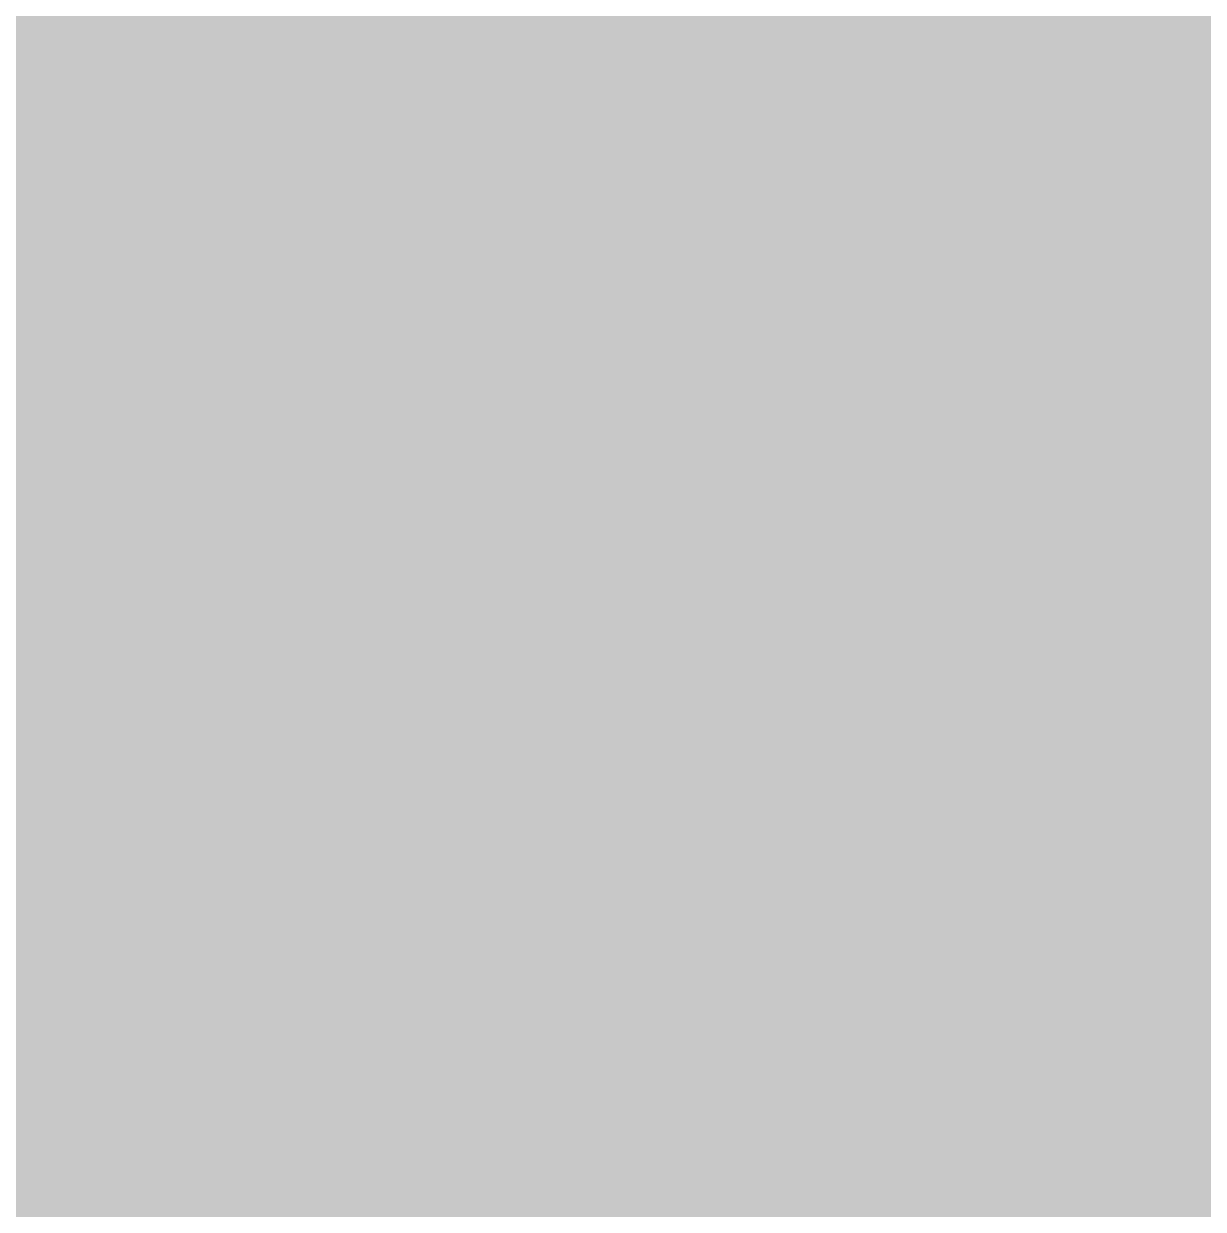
# Model space of a CAD drawing. Header units: inches. Extents: x 22 to 371, y 55 to 284.
# Drawn here: x 63.6446 to 63.7342, y 158.9616 to 159.0516 of the extents above; entities that cross this region are included whole.
import ezdxf

# ---------------------------------------------------------------- set-up
doc = ezdxf.new("R2010")
doc.units = ezdxf.units.IN
for name, color, linetype in [('Bottom Layer', 5, 'Continuous'), ('Bottom Solder', 6, 'Continuous'), ('Top Layer', 1, 'Continuous'), ('Top Overlay', 2, 'Continuous'), ('Top Solder', 216, 'Continuous')]:
    doc.layers.add(name, color=color, linetype=linetype)

# ---------------------------------------------------------------- blocks, each defined once
blk = doc.blocks.new('C___0402_492')
at = {"layer": 'Top Solder'}
blk.add_hatch(color=216, dxfattribs=at).paths.add_polyline_path([(-0.758525, -0.3775), (-0.758525, 0.3775), (-0.181326, 0.3775), (-0.181326, -0.3775)])
at = {"layer": 'Top Overlay'}
for points in [[(-0.787425, -0.4064, 0.127, 0.127, 0), (-0.787425, 0.4064, 0.127, 0.127, 0)], [(-0.279425, -0.4064, 0.127, 0.127, 0), (-0.787425, -0.4064, 0.127, 0.127, 0)]]:
    blk.add_lwpolyline(points, format="xyseb", dxfattribs=at)
blk.add_lwpolyline([(-0.819175, -0.4064, 0.0635, 0.0635, 1), (-0.755675, -0.4064, 0.0635, 0.0635, 1)], format="xyseb", close=True, dxfattribs=at)
blk.add_lwpolyline([(-0.819175, -0.4064, 0.0635, 0.0635, 1), (-0.755675, -0.4064, 0.0635, 0.0635, 1)], format="xyseb", close=True, dxfattribs=at)

msp = doc.modelspace()

# ---------------------------------------------------------------- hatches: boundary and pattern name
at = {"layer": 'Bottom Solder'}
h = msp.add_hatch(color=6, dxfattribs=at)
edge = h.paths.add_edge_path()
edge.add_arc((64.0588, 159.281927), 0.401599, 0, 360)
at = {"layer": 'Top Layer'}
msp.add_hatch(color=1, dxfattribs=at).paths.add_polyline_path([(66.755802, 160.8963), (66.57401, 160.8963), (66.57401, 160.773285), (66.552709, 160.741406), (66.532996, 160.6423), (66.532996, 157.623835), (66.537972, 157.598819), (66.537972, 157.399027), (65.444987, 157.399027), (65.444987, 156.533492), (64.6303, 156.533492), (64.6303, 156.627627), (64.447265, 156.627627), (64.447265, 157.313427), (64.6303, 157.313427), (64.6303, 158.278627), (63.4873, 158.278627), (63.4873, 158.184492), (62.109093, 158.184492), (61.802213, 158.491372), (61.802213, 159.849995), (61.910422, 160.008377), (63.509784, 160.008377), (63.68322, 160.042875), (63.830251, 160.141117), (64.201459, 160.512328), (64.201467, 160.512333), (64.299709, 160.659366), (64.334207, 160.8328), (64.334207, 161.170724), (66.755802, 161.170724)])
at = {"layer": 'Top Solder'}
h = msp.add_hatch(color=216, dxfattribs=at)
edge = h.paths.add_edge_path()
edge.add_arc((64.0588, 159.281927), 0.401599, 0, 360)

# ---------------------------------------------------------------- linework, layer by layer
at = {"layer": 'Bottom Layer'}
for points in [[(61.2394, 158.623, 1.000001, 1.000001, 0), (63.227146, 158.623, 1.000001, 1.000001, 0)], [(63.227146, 158.623, 1.000001, 1.000001, 0), (63.62222, 158.227926, 1.000001, 1.000001, 0)]]:
    msp.add_lwpolyline(points, format="xyseb", dxfattribs=at)
msp.add_lwpolyline([(62.977146, 158.623, 0.499999, 0.499999, 1), (63.477145, 158.623, 0.499999, 0.499999, 1)], format="xyseb", close=True, dxfattribs=at)
msp.add_lwpolyline([(62.977146, 158.623, 0.499999, 0.499999, 1), (63.477145, 158.623, 0.499999, 0.499999, 1)], format="xyseb", close=True, dxfattribs=at)

# ---------------------------------------------------------------- block references
at = {"rotation": 270}
msp.add_blockref('C___0402_492', (64.0588, 158.265901), dxfattribs=at)

doc.saveas('drawing.dxf')
